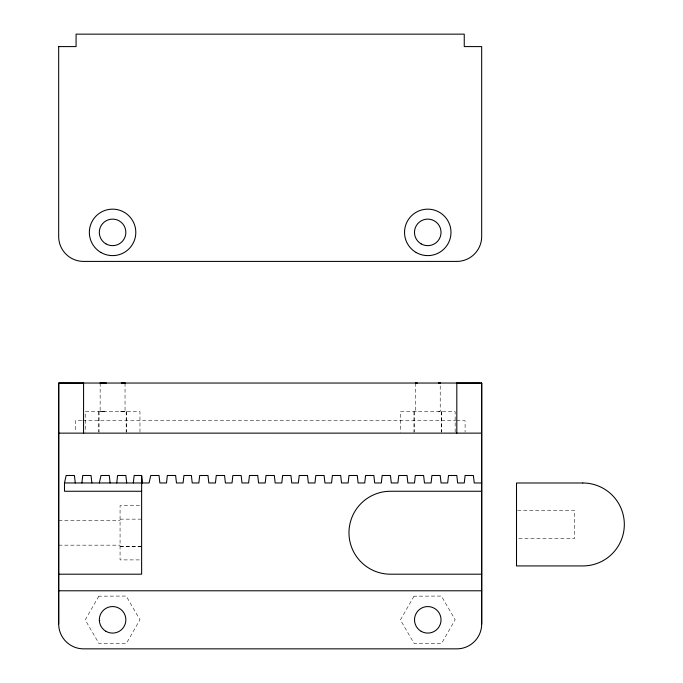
<?xml version="1.0" encoding="UTF-8"?>
<svg xmlns="http://www.w3.org/2000/svg" width="683" height="683" viewBox="0 0 683 683"><rect width="100%" height="100%" fill="white"/><g stroke="black" fill="none" stroke-linecap="round" stroke-linejoin="round"><path stroke-width="0.51" stroke-dasharray="3.42 2.56" d="M100.153 383.078L100.153 411.636L106.377 411.601M125.04 383.043L125.04 411.636L118.816 411.61M415.332 383.043L415.332 411.636L417.006 411.601M438.554 411.601L440.219 411.601L440.219 383.043M103.799 411.601L100.153 411.601M81.661 420.754L75.275 420.754L75.275 432.16M82.728 420.754L455.518 420.754M456.577 420.754L465.106 420.754L465.106 432.16M139.571 505.565L120.063 505.565L120.063 559.898L141.629 559.898M517.569 510.363L574.565 510.363L574.565 538.563L517.569 538.563M120.063 519.148L141.629 519.148M58.687 520.292L120.063 520.292M58.687 545.171L120.063 545.171M120.063 546.315L141.629 546.315M120.063 546.52L141.629 546.52M123.367 411.601L125.04 411.601M455.151 432.168L455.151 411.618L400.409 411.636L400.409 432.168M441.56 411.618L441.56 432.168M441.372 411.618L441.372 432.168M414.188 411.618L414.188 432.168M414 411.618L414 432.168M139.964 432.168L139.964 411.601L85.221 411.636L85.221 432.168M126.372 411.601L126.372 432.168M126.184 411.601L126.184 432.168M99.001 411.601L99.001 432.168M98.813 411.601L98.813 432.168M98.813 596.174L85.221 619.925L99.001 643.582L126.372 643.471L139.964 619.712L126.184 596.063L98.813 596.174M414 596.174L400.409 619.925L414.188 643.582L441.56 643.471L455.151 619.712L441.372 596.063L414 596.174"/><path stroke-width="1.02" d="M58.687 623.963L58.747 383.043L481.694 383.035L481.694 623.963A24.887 24.887 0 0 1 456.807 648.85L83.565 648.85A24.887 24.887 0 0 1 58.687 623.963L58.687 383.035L83.625 383.069M481.694 623.963L481.694 383.035M81.909 482.966L82.737 475.496L91.027 475.496L91.864 482.966M116.742 482.966L117.57 475.496L125.868 475.496L126.697 482.966M133.33 482.966L134.158 475.496L141.629 475.496L142.457 482.966M141.629 491.256L64.492 491.256L64.492 482.966L66.149 475.496L74.438 475.496L75.275 482.966M99.325 482.966L100.982 475.496L109.28 475.496L110.108 482.966M456.739 383.078L479.731 383.043M103.799 383.043L100.153 383.043L106.377 383.043M64.492 482.966L149.09 482.966L150.747 475.496L159.045 475.496L159.873 482.966L166.507 482.966L167.335 475.496L175.633 475.496L176.462 482.966L183.095 482.966L183.923 475.496L191.394 475.496L192.222 482.966L198.855 482.966L199.684 475.496L207.982 475.496L208.81 482.966L215.444 482.966L216.272 475.496L224.57 475.496L225.399 482.966L232.032 482.966L232.86 475.496L241.159 475.496L241.987 482.966L248.621 482.966L249.449 475.496L257.747 475.496L258.575 482.966L265.209 482.966L266.037 475.496L274.335 475.496L275.164 482.966L281.797 482.966L282.625 475.496L290.924 475.496L291.752 482.966L298.386 482.966L299.214 475.496L307.512 475.496L308.34 482.966L314.974 482.966L315.802 475.496L324.101 475.496L324.929 482.966L331.562 482.966L332.39 475.496L340.689 475.496L341.517 482.966L348.151 482.966L348.979 475.496L357.277 475.496L358.105 482.966L364.739 482.966L365.567 475.496L373.866 475.496L374.694 482.966L381.327 482.966L382.156 475.496L390.454 475.496L391.282 482.966L397.916 482.966L398.744 475.496L407.042 475.496L407.871 482.966L414.504 482.966L415.332 475.496L423.631 475.496L424.459 482.966L431.093 482.966L431.921 475.496L440.219 475.496L441.047 482.966L447.681 482.966L448.518 475.496L456.807 475.496L457.636 482.966L464.269 482.966L465.106 475.496L473.396 475.496L474.224 482.966L481.694 482.966M481.694 491.256L390.454 491.256A41.475 41.475 0 0 0 348.979 532.731A41.475 41.475 0 0 0 390.454 574.198L481.694 574.198M58.687 574.198L141.629 574.198L141.629 475.496M58.687 590.786L481.694 590.786M99.325 620.531L99.778 620.531M480.772 383.043L481.626 383.043M58.892 433.142L481.481 433.133M456.807 383.035L456.807 433.201M83.565 383.035L83.565 433.201M58.67 46.589L58.67 236.531A24.887 24.887 0 0 0 83.548 261.41L456.79 261.41A24.887 24.887 0 0 0 481.677 236.531L481.677 46.589L464.252 46.589L464.252 34.15L76.086 34.15L76.086 46.589L58.67 46.589M125.04 383.043L121.395 383.043L125.04 383.043M415.759 383.043L417.006 383.043L415.759 383.043M440.219 383.043L438.554 383.043L440.219 383.043M582.864 482.992L516.51 482.992L516.51 565.934L582.864 565.934A41.475 41.475 0 0 0 624.33 524.467A41.475 41.475 0 0 0 582.864 482.992M421.121 243.874A13.267 13.267 0 0 0 441.03 232.382A13.267 13.267 0 0 0 421.121 220.891A13.267 13.267 0 0 0 421.121 243.874M105.942 243.874A13.267 13.267 0 0 0 125.851 232.382A13.267 13.267 0 0 0 105.942 220.891A13.267 13.267 0 0 0 105.942 243.874M416.152 252.497A23.222 23.222 0 0 0 450.985 232.382A23.222 23.222 0 0 0 416.152 212.268A23.222 23.222 0 0 0 416.152 252.497M100.964 252.497A23.222 23.222 0 0 0 135.806 232.382A23.222 23.222 0 0 0 100.964 212.268A23.222 23.222 0 0 0 100.964 252.497M105.959 631.314A13.267 13.267 0 0 0 125.868 619.822A13.267 13.267 0 0 0 105.959 608.331A13.267 13.267 0 0 0 105.959 631.314M421.146 631.314A13.267 13.267 0 0 0 441.047 619.822A13.267 13.267 0 0 0 421.146 608.331A13.267 13.267 0 0 0 421.146 631.314"/></g></svg>
